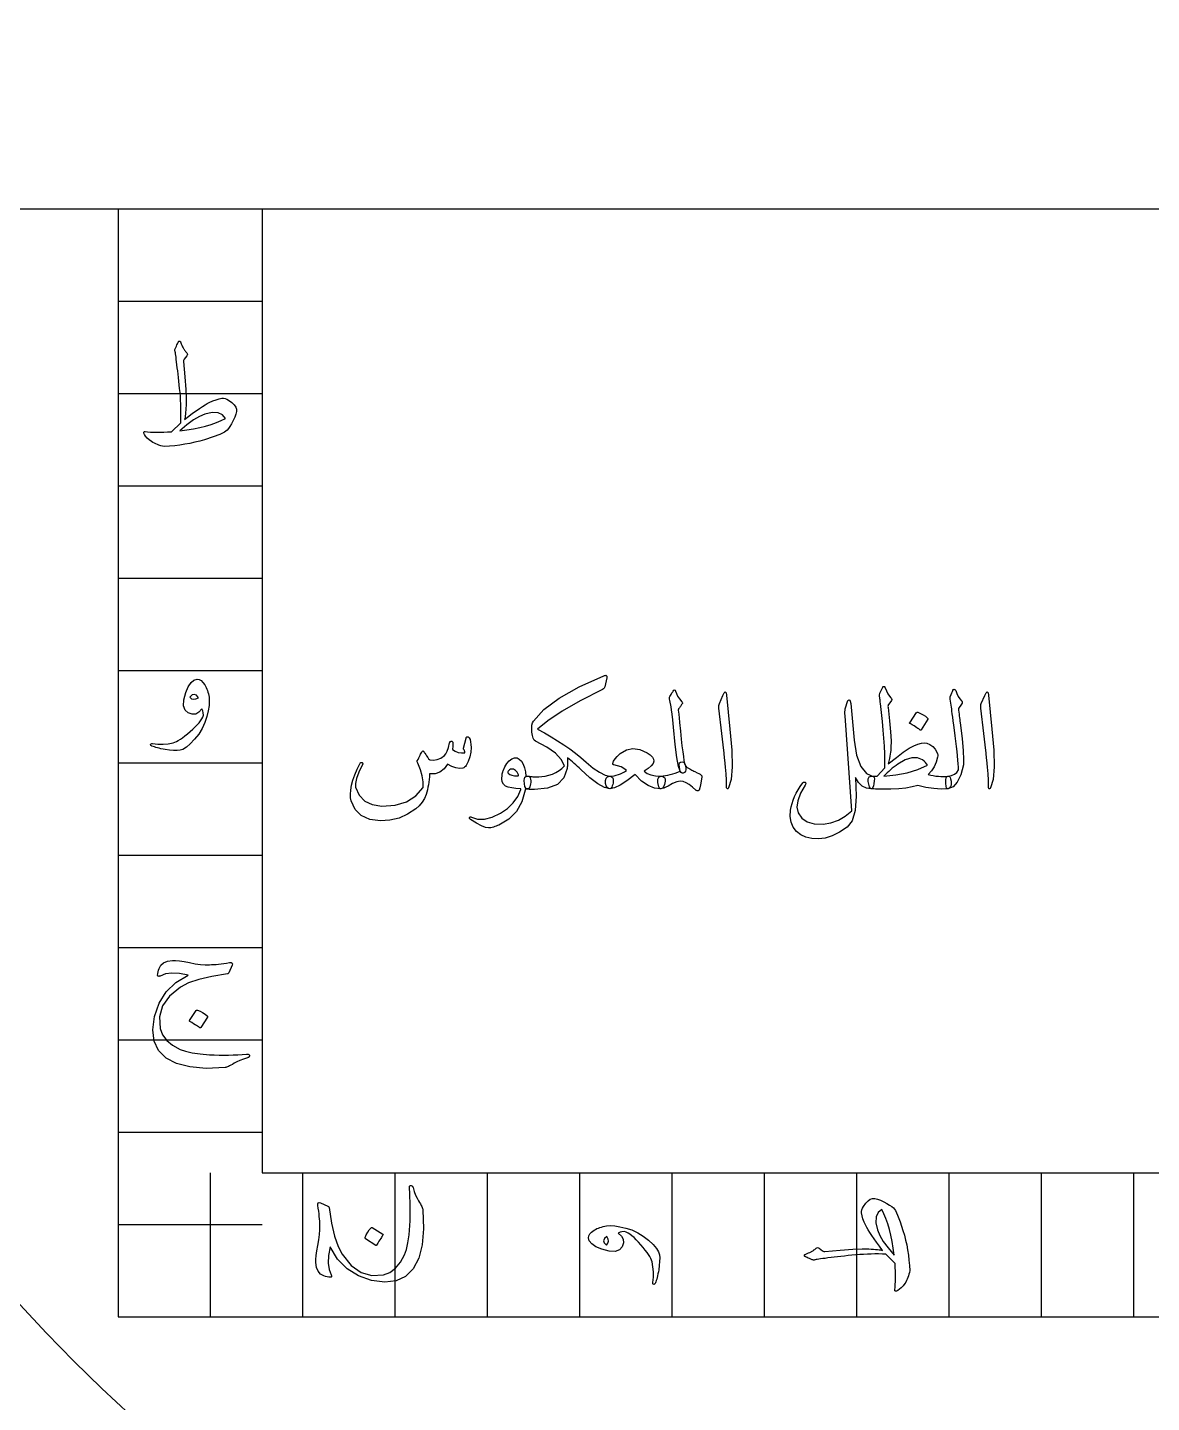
# Model space of a CAD drawing. Header units: millimetres. Extents: x -68 to 68, y -68 to 78.
# Drawn here: x -33.51 to -2.09, y -33.38 to 5.07 of the extents above; entities that cross this region are included whole.
import ezdxf

# ---------------------------------------------------------------- set-up
doc = ezdxf.new("R2010")
doc.units = ezdxf.units.MM
for name, color, linetype in [('CUT_OUTER', 1, 'Continuous'), ('ENGRAVE', 7, 'Continuous'), ('TEXT', 5, 'Continuous')]:
    doc.layers.add(name, color=color, linetype=linetype)

msp = doc.modelspace()

# ---------------------------------------------------------------- linework, layer by layer
at = {"layer": 'CUT_OUTER'}
msp.add_arc((0.0002, -0.0002), 67.4998, 179.843006, 0.000133, dxfattribs=at)
at = {"layer": 'ENGRAVE'}
for points in [[(-45.5625, 0), (45.5625, 0)], [(-30.9825, 0), (-30.9825, -30.9825), (30.9825, -30.9825), (30.9825, 0)], [(-30.9825, 0), (-26.9548, 0)], [(-26.9548, 0), (-26.9548, -26.9548), (26.9548, -26.9548), (26.9548, 0)], [(-30.9825, -2.5819), (-26.9548, -2.5819)], [(-30.9825, -5.1638), (-26.9548, -5.1638)], [(-30.9825, -7.7456), (-26.9548, -7.7456)], [(-30.9825, -10.3275), (-26.9548, -10.3275)], [(-30.9825, -12.9094), (-26.9548, -12.9094)], [(-30.9825, -15.4913), (-26.9548, -15.4913)], [(-30.9825, -18.0731), (-26.9548, -18.0731)], [(-30.9825, -20.655), (-26.9548, -20.655)], [(-30.9825, -23.2369), (-26.9548, -23.2369)], [(-30.9825, -25.8188), (-26.9548, -25.8188)], [(-28.4006, -30.9825), (-28.4006, -26.9548)], [(-25.8188, -30.9825), (-25.8188, -26.9548)], [(-23.2369, -30.9825), (-23.2369, -26.9548)], [(-20.655, -30.9825), (-20.655, -26.9548)], [(-18.0731, -30.9825), (-18.0731, -26.9548)], [(-15.4913, -30.9825), (-15.4913, -26.9548)], [(-12.9094, -30.9825), (-12.9094, -26.9548)], [(-10.3275, -30.9825), (-10.3275, -26.9548)], [(-7.7456, -30.9825), (-7.7456, -26.9548)], [(-5.1638, -30.9825), (-5.1638, -26.9548)], [(-2.5819, -30.9825), (-2.5819, -26.9548)], [(-30.9825, -28.4006), (-26.9548, -28.4006)]]:
    msp.add_lwpolyline(points, dxfattribs=at)
for radius in [66.15, 66.15, 64.3781, 61.0875, 61.0875, 58.4888, 53.6625, 53.6625, 50.8275, 45.5625, 45.5625]:
    msp.add_circle((0, 0), radius, dxfattribs=at)
at = {"layer": 'TEXT'}
for points in [[(-29.3857, -3.918), (-29.3672, -3.8756), (-29.3506, -3.8381), (-29.336, -3.8054), (-29.3233, -3.7777), (-29.3129, -3.755), (-29.3048, -3.7377), (-29.2992, -3.7258), (-29.2961, -3.7192), (-29.2895, -3.7107), (-29.2814, -3.7046), (-29.2719, -3.7009), (-29.261, -3.6997), (-29.252, -3.7012), (-29.2444, -3.7056), (-29.2383, -3.7129), (-29.2337, -3.7231), (-29.2132, -3.7728), (-29.1947, -3.8166), (-29.1781, -3.8546), (-29.1635, -3.8868), (-29.1551, -3.9009), (-29.1455, -3.916), (-29.1347, -3.9321), (-29.1226, -3.9492), (-29.1091, -3.9672), (-29.0939, -3.9862), (-29.0769, -4.0062), (-29.0583, -4.0271), (-29.0466, -4.0483), (-29.0427, -4.069), (-29.0466, -4.0892), (-29.0583, -4.109), (-29.1323, -4.2064), (-29.1423, -4.2223), (-29.1489, -4.2386), (-29.1521, -4.2554), (-29.1518, -4.2727), (-29.1138, -4.7017), (-29.0895, -5.0493), (-29.0788, -5.3156), (-29.0817, -5.5005), (-29.0857, -5.5696), (-29.09, -5.6325), (-29.0945, -5.6894), (-29.0992, -5.7402), (-29.1042, -5.7852), (-29.1094, -5.8245), (-29.1149, -5.8582), (-29.1207, -5.8864), (-29.0041, -5.7972), (-28.896, -5.7168), (-28.7965, -5.6452), (-28.7055, -5.5823), (-28.6233, -5.528), (-28.5501, -5.482), (-28.4859, -5.4442), (-28.4307, -5.4147), (-28.3326, -5.3709), (-28.2407, -5.3368), (-28.1552, -5.3124), (-28.076, -5.2978), (-28.0341, -5.2966), (-27.9903, -5.3046), (-27.9445, -5.3219), (-27.8967, -5.3485), (-27.8022, -5.4155), (-27.733, -5.48), (-27.6892, -5.5422), (-27.6707, -5.6018), (-27.6719, -5.6683), (-27.6872, -5.7431), (-27.7167, -5.8262), (-27.7603, -5.9176), (-27.809, -6.0075), (-27.8539, -6.0822), (-27.8948, -6.1419), (-27.9318, -6.1865), (-28.0078, -6.2428), (-28.1384, -6.3064), (-28.3236, -6.3773), (-28.5633, -6.4555), (-28.6969, -6.4942), (-28.8327, -6.5285), (-28.9707, -6.5585), (-29.1109, -6.5841), (-29.2528, -6.6055), (-29.3959, -6.6231), (-29.5403, -6.6367), (-29.6858, -6.6464), (-29.7391, -6.6357), (-29.7896, -6.6231), (-29.8375, -6.6084), (-29.8827, -6.5919), (-29.9257, -6.5734), (-29.967, -6.5529), (-30.0065, -6.5305), (-30.0444, -6.5061), (-30.1109, -6.4574), (-30.1662, -6.4087), (-30.2103, -6.36), (-30.2432, -6.3112), (-30.2612, -6.2708), (-30.2647, -6.243), (-30.2534, -6.2279), (-30.2276, -6.2255), (-30.1547, -6.2341), (-30.0761, -6.2406), (-29.9919, -6.2449), (-29.9022, -6.2469), (-29.8068, -6.2468), (-29.7058, -6.2445), (-29.5992, -6.24), (-29.487, -6.2333), (-29.2298, -5.9799), (-29.225, -5.8781), (-29.2225, -5.7753), (-29.2221, -5.6715), (-29.2239, -5.5668), (-29.2277, -5.4608), (-29.2332, -5.3534), (-29.2404, -5.2445), (-29.2493, -5.1341), (-29.2593, -5.0248), (-29.2697, -4.9192), (-29.2807, -4.8173), (-29.2922, -4.719), (-29.3036, -4.6241), (-29.3146, -4.5324), (-29.325, -4.4438), (-29.335, -4.3584), (-29.3444, -4.2794), (-29.3531, -4.2098), (-29.361, -4.1498), (-29.3682, -4.0992), (-29.3746, -4.0579), (-29.3803, -4.0257), (-29.3853, -4.0024), (-29.3896, -3.9881), (-29.3923, -3.9721), (-29.3925, -3.955), (-29.3903, -3.937), (-29.3857, -3.918)], [(-28.5516, -5.7422), (-28.7024, -5.8048), (-28.8702, -5.9029), (-29.0551, -6.0367), (-29.2571, -6.206), (-29.0613, -6.1818), (-28.8756, -6.1519), (-28.6998, -6.1165), (-28.534, -6.0754), (-28.3785, -6.0293), (-28.2334, -5.9785), (-28.0988, -5.923), (-27.9747, -5.863), (-28.059, -5.759), (-28.1832, -5.7042), (-28.3474, -5.6986), (-28.5516, -5.7422)], [(-19.5411, -15.8615), (-19.533, -15.8623), (-19.5167, -15.8645), (-19.4921, -15.8681), (-19.4592, -15.8732), (-19.4384, -15.8751), (-19.4149, -15.8766), (-19.3887, -15.878), (-19.3598, -15.8791), (-19.328, -15.8799), (-19.2931, -15.8805), (-19.2549, -15.8809), (-19.2136, -15.881), (-19.1289, -15.8762), (-19.0382, -15.8615), (-18.9418, -15.8372), (-18.8395, -15.8031), (-18.741, -15.7595), (-18.6524, -15.7066), (-18.5734, -15.6445), (-18.5042, -15.5731), (-18.5898, -15.3972), (-18.7527, -15.2243), (-18.9932, -15.0542), (-19.3111, -14.8871), (-19.3464, -14.852), (-19.3744, -14.7974), (-19.3951, -14.7234), (-19.4085, -14.6298), (-19.4134, -14.5244), (-19.4085, -14.4379), (-19.3939, -14.3704), (-19.3696, -14.3219), (-19.0784, -14.003), (-18.6533, -13.6856), (-18.0942, -13.3696), (-17.4012, -13.0551), (-17.3846, -13.05), (-17.37, -13.0464), (-17.3573, -13.0442), (-17.3466, -13.0434), (-17.333, -13.0459), (-17.3232, -13.0532), (-17.3174, -13.0654), (-17.3154, -13.0824), (-17.3157, -13.0934), (-17.3164, -13.1029), (-17.3176, -13.1109), (-17.3193, -13.1175), (-17.3739, -13.3669), (-17.3822, -13.3874), (-17.3953, -13.4059), (-17.4134, -13.4225), (-17.4363, -13.4371), (-18.0572, -13.7567), (-18.5676, -14.0491), (-18.9674, -14.3141), (-19.2565, -14.5519), (-19.0614, -14.6549), (-18.8736, -14.7614), (-18.693, -14.8713), (-18.5198, -14.9845), (-18.3537, -15.1012), (-18.1944, -15.2213), (-18.0419, -15.3448), (-17.8962, -15.4718), (-17.6996, -15.6352), (-17.523, -15.7553), (-17.3663, -15.8321), (-17.2297, -15.8654), (-17.1887, -15.8771), (-17.1595, -15.9005), (-17.142, -15.9356), (-17.1361, -15.9824), (-17.1378, -16.0182), (-17.1429, -16.0555), (-17.1515, -16.0942), (-17.1634, -16.1344), (-17.1778, -16.1702), (-17.1936, -16.1958), (-17.2109, -16.2111), (-17.2297, -16.2162), (-17.3814, -16.1826), (-17.5678, -16.0818), (-17.7888, -15.9137), (-18.0443, -15.6783), (-18.0894, -15.634), (-18.1349, -15.5906), (-18.181, -15.5483), (-18.2275, -15.5068), (-18.2745, -15.4666), (-18.322, -15.4279), (-18.37, -15.3906), (-18.4185, -15.3548), (-18.4153, -15.3936), (-18.4136, -15.4318), (-18.4134, -15.4696), (-18.4146, -15.5068), (-18.4168, -15.5434), (-18.4195, -15.579), (-18.4226, -15.6135), (-18.4263, -15.6472), (-18.5155, -15.9064), (-18.6972, -16.0915), (-18.9715, -16.2026), (-19.3384, -16.2396), (-19.3707, -16.2394), (-19.4012, -16.2387), (-19.4301, -16.2374), (-19.4573, -16.2357), (-19.4827, -16.2335), (-19.5065, -16.2309), (-19.5285, -16.2277), (-19.5489, -16.224), (-19.583, -16.2016), (-19.6073, -16.1539), (-19.6219, -16.0808), (-19.6268, -15.9824), (-19.6215, -15.9295), (-19.6054, -15.8917), (-19.5786, -15.8691), (-19.5411, -15.8615)], [(-29.0895, -13.5268), (-29.0183, -13.3616), (-28.9414, -13.2442), (-28.8585, -13.1745), (-28.7698, -13.1526), (-28.7143, -13.1623), (-28.6607, -13.1915), (-28.6091, -13.2403), (-28.5594, -13.3085), (-28.5355, -13.3479), (-28.5145, -13.3884), (-28.4965, -13.4298), (-28.4814, -13.4722), (-28.4685, -13.5158), (-28.4571, -13.5609), (-28.4471, -13.6074), (-28.4385, -13.6554), (-28.4305, -13.7623), (-28.4376, -13.8883), (-28.4597, -14.0332), (-28.497, -14.1972), (-28.5521, -14.367), (-28.6276, -14.5295), (-28.7236, -14.6846), (-28.84, -14.8325), (-28.9621, -14.9614), (-29.071, -15.0557), (-29.1667, -15.1154), (-29.2493, -15.1404), (-29.3336, -15.1448), (-29.4305, -15.1424), (-29.5402, -15.1331), (-29.6624, -15.1171), (-29.7244, -15.107), (-29.7818, -15.0961), (-29.8346, -15.0845), (-29.8827, -15.0722), (-29.9264, -15.0597), (-29.966, -15.0474), (-30.0014, -15.0353), (-30.0327, -15.0235), (-30.0513, -15.0133), (-30.0639, -15.0021), (-30.0707, -14.9899), (-30.0717, -14.9767), (-30.0656, -14.9636), (-30.0551, -14.9553), (-30.0403, -14.9519), (-30.021, -14.9534), (-29.8707, -14.968), (-29.7238, -14.9689), (-29.5803, -14.9563), (-29.4403, -14.93), (-29.397, -14.9166), (-29.3492, -14.8959), (-29.2967, -14.8678), (-29.2395, -14.8325), (-29.1778, -14.7899), (-29.1114, -14.7399), (-29.0404, -14.6827), (-28.9647, -14.6181), (-28.8907, -14.5514), (-28.8244, -14.4876), (-28.766, -14.4267), (-28.7153, -14.3687), (-28.6726, -14.3134), (-28.6383, -14.2605), (-28.6122, -14.2101), (-28.5944, -14.1621), (-28.6047, -14.0895), (-28.6159, -14.0354), (-28.6281, -13.9999), (-28.6412, -13.9828), (-28.7204, -14.0761), (-28.8098, -14.126), (-28.9094, -14.1326), (-29.0193, -14.0958), (-29.1099, -14.0164), (-29.1518, -13.8951), (-29.145, -13.7319), (-29.0895, -13.5268)], [(-15.2847, -14.3609), (-15.2601, -14.6064), (-15.2369, -14.8247), (-15.2152, -15.0157), (-15.195, -15.1794), (-15.1763, -15.3156), (-15.159, -15.424), (-15.1431, -15.5046), (-15.1288, -15.5575), (-15.1078, -15.6257), (-15.1034, -15.6822), (-15.1156, -15.7271), (-15.1443, -15.7602), (-15.1797, -15.7785), (-15.2116, -15.7787), (-15.2401, -15.7609), (-15.2652, -15.7251), (-15.3093, -15.5885), (-15.3558, -15.3383), (-15.4048, -14.9745), (-15.4562, -14.4973), (-15.4744, -14.2919), (-15.4903, -14.128), (-15.5037, -14.0055), (-15.5146, -13.9243), (-15.5575, -13.745), (-15.5631, -13.7134), (-15.5643, -13.6846), (-15.5612, -13.6588), (-15.5536, -13.6359), (-15.5202, -13.5799), (-15.4942, -13.5365), (-15.4754, -13.5058), (-15.464, -13.4878), (-15.4406, -13.4612), (-15.4211, -13.4517), (-15.4055, -13.4593), (-15.3938, -13.4839), (-15.3726, -13.5536), (-15.3363, -13.6262), (-15.2849, -13.7017), (-15.2184, -13.7801), (-15.2062, -13.7957), (-15.2009, -13.8113), (-15.2023, -13.8269), (-15.2106, -13.8425), (-15.2239, -13.8614), (-15.2364, -13.879), (-15.2482, -13.8955), (-15.2593, -13.9107), (-15.2697, -13.9247), (-15.2793, -13.9375), (-15.2882, -13.9491), (-15.2964, -13.9594), (-15.3081, -13.977), (-15.3158, -13.9945), (-15.3197, -14.012), (-15.3197, -14.0296), (-15.3146, -14.0678), (-15.3071, -14.1358), (-15.2971, -14.2335), (-15.2847, -14.3609)], [(-8.6233, -16.1227), (-8.7797, -16.1656), (-8.9566, -16.1968), (-9.1539, -16.2162), (-9.3717, -16.224), (-9.481, -16.2255), (-9.5788, -16.226), (-9.6651, -16.2255), (-9.74, -16.224), (-9.8035, -16.2221), (-9.8555, -16.2201), (-9.8961, -16.2182), (-9.9252, -16.2162), (-9.9405, -16.2077), (-9.9554, -16.1899), (-9.9698, -16.1629), (-9.9837, -16.1266), (-10.0107, -16.0167), (-10.01, -15.9366), (-9.9815, -15.8861), (-9.9252, -15.8654), (-9.7576, -15.8615), (-9.5432, -15.6316), (-9.5435, -15.4396), (-9.5481, -15.2379), (-9.5571, -15.0264), (-9.5705, -14.8052), (-9.5883, -14.5745), (-9.6104, -14.3346), (-9.637, -14.0854), (-9.6679, -13.8269), (-9.6717, -13.7899), (-9.6752, -13.7567), (-9.6785, -13.7275), (-9.6816, -13.7022), (-9.6846, -13.6807), (-9.6879, -13.6632), (-9.6914, -13.6495), (-9.6952, -13.6398), (-9.6952, -13.6028), (-9.6796, -13.5462), (-9.6485, -13.4702), (-9.6017, -13.3747), (-9.5953, -13.3645), (-9.588, -13.3572), (-9.5798, -13.3528), (-9.5705, -13.3514), (-9.5612, -13.3531), (-9.553, -13.3582), (-9.5456, -13.3667), (-9.5393, -13.3786), (-9.4984, -13.4758), (-9.4575, -13.557), (-9.4165, -13.622), (-9.3756, -13.671), (-9.3581, -13.6934), (-9.3522, -13.7178), (-9.3581, -13.7441), (-9.3756, -13.7723), (-9.4419, -13.8581), (-9.4499, -13.8722), (-9.4545, -13.8912), (-9.4558, -13.9151), (-9.4536, -13.9438), (-9.4104, -14.3122), (-9.3824, -14.622), (-9.3695, -14.8734), (-9.3717, -15.0664), (-9.3746, -15.1009), (-9.3795, -15.1419), (-9.3863, -15.1895), (-9.3951, -15.2437), (-9.4056, -15.3043), (-9.4175, -15.3709), (-9.4309, -15.4436), (-9.4458, -15.5224), (-9.2214, -15.34), (-9.0277, -15.194), (-8.8647, -15.0847), (-8.7325, -15.0118), (-8.6177, -14.9648), (-8.5191, -14.9368), (-8.4365, -14.9278), (-8.37, -14.9378), (-8.283, -14.9741), (-8.2053, -15.0323), (-8.1368, -15.1124), (-8.0776, -15.2145), (-8.0698, -15.2347), (-8.0659, -15.2603), (-8.0659, -15.2912), (-8.0698, -15.3275), (-8.1069, -15.4705), (-8.1634, -15.5994), (-8.2394, -15.7142), (-8.3349, -15.8148), (-8.2613, -15.8327), (-8.1887, -15.8474), (-8.1171, -15.859), (-8.0465, -15.8674), (-7.9768, -15.8724), (-7.9081, -15.8737), (-7.8404, -15.8714), (-7.7736, -15.8654), (-7.7488, -15.8669), (-7.7288, -15.8791), (-7.7137, -15.902), (-7.7034, -15.9356), (-7.6905, -16.006), (-7.6869, -16.0652), (-7.6925, -16.1132), (-7.7073, -16.15), (-7.7276, -16.179), (-7.7454, -16.1997), (-7.7607, -16.2121), (-7.7736, -16.2162), (-7.97, -16.2221), (-8.177, -16.2084), (-8.3948, -16.1753), (-8.6233, -16.1227)], [(-7.7151, -13.6437), (-7.6888, -13.5801), (-7.6684, -13.5297), (-7.6538, -13.4924), (-7.645, -13.4683), (-7.6382, -13.4529), (-7.6294, -13.442), (-7.6187, -13.4354), (-7.606, -13.4332), (-7.5916, -13.4356), (-7.5797, -13.443), (-7.5702, -13.4551), (-7.5631, -13.4722), (-7.5307, -13.5557), (-7.492, -13.631), (-7.4469, -13.698), (-7.3955, -13.7567), (-7.3811, -13.7755), (-7.377, -13.7967), (-7.3831, -13.8203), (-7.3994, -13.8464), (-7.4852, -13.9672), (-7.4793, -14.0213), (-7.4735, -14.0744), (-7.4676, -14.1265), (-7.4618, -14.1777), (-7.4559, -14.2279), (-7.4501, -14.2771), (-7.4442, -14.3253), (-7.4384, -14.3726), (-7.3846, -14.8101), (-7.3517, -15.1521), (-7.3397, -15.3987), (-7.3487, -15.5497), (-7.4223, -15.8238), (-7.5183, -16.0262), (-7.6367, -16.157), (-7.7775, -16.2162), (-7.7814, -16.2162), (-7.7853, -16.2162), (-7.7892, -16.2162), (-7.7931, -16.2162), (-7.8162, -16.1943), (-7.8311, -16.1441), (-7.8377, -16.0657), (-7.836, -15.959), (-7.8323, -15.9195), (-7.8214, -15.8908), (-7.8031, -15.8727), (-7.7775, -15.8654), (-7.6786, -15.8457), (-7.5963, -15.8099), (-7.5305, -15.758), (-7.4813, -15.69), (-7.4846, -15.6084), (-7.4905, -15.5156), (-7.4992, -15.4116), (-7.5105, -15.2964), (-7.5243, -15.1704), (-7.5402, -15.0342), (-7.5584, -14.8878), (-7.5787, -14.7312), (-7.5975, -14.5772), (-7.6148, -14.4388), (-7.6306, -14.3161), (-7.645, -14.2089), (-7.6574, -14.1173), (-7.6674, -14.0413), (-7.6749, -13.9809), (-7.6801, -13.936), (-7.719, -13.7139), (-7.7203, -13.6919), (-7.72, -13.6729), (-7.7183, -13.6568), (-7.7151, -13.6437)], [(-28.7348, -13.671), (-28.7923, -13.6013), (-28.8517, -13.5755), (-28.9131, -13.5935), (-28.9764, -13.6554), (-28.9248, -13.6973), (-28.8673, -13.7139), (-28.804, -13.7051), (-28.7348, -13.671)], [(-14.0725, -13.6047), (-14.0352, -13.5326), (-14.0052, -13.5073), (-13.9826, -13.5287), (-13.9672, -13.5969), (-13.8776, -14.5519), (-13.8242, -15.138), (-13.8123, -15.6062), (-13.8418, -15.9565), (-13.9126, -16.189), (-13.9256, -16.208), (-13.937, -16.2182), (-13.947, -16.2197), (-13.9555, -16.2123), (-13.9623, -16.2009), (-13.9672, -16.186), (-13.9701, -16.1678), (-13.9711, -16.1461), (-13.9711, -15.9773), (-13.9789, -15.7982), (-13.9945, -15.6089), (-14.0179, -15.4094), (-14.023, -15.3573), (-14.0383, -15.2165), (-14.0639, -14.987), (-14.0997, -14.6688), (-14.1855, -13.9633), (-14.1874, -13.9258), (-14.1855, -13.8912), (-14.1796, -13.8595), (-14.1699, -13.8308)], [(-10.4007, -14.8598), (-10.3313, -15.2788), (-10.2166, -15.5887), (-10.0565, -15.7894), (-9.8511, -15.881), (-9.838, -15.9005), (-9.8336, -15.9395), (-9.838, -15.998), (-9.8511, -16.0759), (-9.8643, -16.1373), (-9.8804, -16.1812), (-9.8994, -16.2075), (-9.9213, -16.2162), (-10.0543, -16.1968), (-10.1727, -16.1383), (-10.2765, -16.0408), (-10.3656, -15.9044), (-10.3449, -16.4209), (-10.3764, -16.8243), (-10.4599, -17.1147), (-10.5956, -17.292), (-10.811, -17.4321), (-11.0166, -17.5327), (-11.2124, -17.5939), (-11.3986, -17.6156), (-11.5844, -17.6056), (-11.7484, -17.5678), (-11.8904, -17.5023), (-12.0105, -17.409), (-12.1028, -17.2915), (-12.1616, -17.1537), (-12.1866, -16.9953), (-12.1781, -16.8165), (-12.1609, -16.721), (-12.1367, -16.6255), (-12.1054, -16.53), (-12.067, -16.4345), (-12.0214, -16.339), (-11.9681, -16.2435), (-11.9073, -16.148), (-11.839, -16.0525), (-11.8288, -16.0423), (-11.8176, -16.035), (-11.8054, -16.0306), (-11.7922, -16.0291), (-11.7813, -16.0306), (-11.7718, -16.035), (-11.7637, -16.0423), (-11.7572, -16.0525), (-11.7535, -16.065), (-11.7542, -16.0788), (-11.7594, -16.0942), (-11.7689, -16.111), (-11.9026, -16.3422), (-11.9803, -16.5485), (-12.002, -16.73), (-11.9676, -16.8867), (-11.867, -17.0379), (-11.7172, -17.141), (-11.5182, -17.1958), (-11.2699, -17.2024), (-11.0502, -17.1673), (-10.8431, -17.0932), (-10.6487, -16.9802), (-10.467, -16.8282), (-10.6541, -14.1777), (-10.6582, -14.1144), (-10.659, -14.0608), (-10.6563, -14.0169), (-10.6502, -13.9828), (-10.5761, -13.7489), (-10.5479, -13.729), (-10.5255, -13.7353), (-10.5089, -13.7679), (-10.4982, -13.8269)], [(-6.7485, -13.6047), (-6.7112, -13.5326), (-6.6813, -13.5073), (-6.6586, -13.5287), (-6.6432, -13.5969), (-6.5536, -14.5519), (-6.5002, -15.138), (-6.4883, -15.6062), (-6.5178, -15.9565), (-6.5887, -16.189), (-6.6016, -16.208), (-6.613, -16.2182), (-6.623, -16.2197), (-6.6316, -16.2123), (-6.6384, -16.2009), (-6.6432, -16.186), (-6.6462, -16.1678), (-6.6471, -16.1461), (-6.6471, -15.9773), (-6.6549, -15.7982), (-6.6705, -15.6089), (-6.6939, -15.4094), (-6.699, -15.3573), (-6.7144, -15.2165), (-6.74, -14.987), (-6.7758, -14.6688), (-6.8615, -13.9633), (-6.8635, -13.9258), (-6.8615, -13.8912), (-6.8557, -13.8595), (-6.8459, -13.8308)], [(-8.6545, -14.0841), (-8.6496, -14.0793), (-8.6428, -14.0763), (-8.634, -14.0754), (-8.6233, -14.0763), (-8.5476, -14.107), (-8.4762, -14.1446), (-8.4092, -14.1889), (-8.3466, -14.2401), (-8.3405, -14.2479), (-8.3378, -14.2556), (-8.3385, -14.2634), (-8.3427, -14.2712), (-8.5259, -14.5675), (-8.5327, -14.5745), (-8.5415, -14.5762), (-8.5522, -14.5726), (-8.5649, -14.5636), (-8.5758, -14.5558), (-8.5931, -14.5441), (-8.6168, -14.5285), (-8.6467, -14.509), (-8.6835, -14.4856), (-8.7276, -14.4583), (-8.779, -14.4272), (-8.8377, -14.3921), (-8.8455, -14.3862), (-8.8494, -14.3804), (-8.8494, -14.3745), (-8.8455, -14.3687)], [(-21.2522, -14.8013), (-21.2454, -14.7843), (-21.2366, -14.7721), (-21.2259, -14.7648), (-21.2132, -14.7624), (-21.1969, -14.7643), (-21.183, -14.7702), (-21.1716, -14.7799), (-21.1625, -14.7935), (-21.1404, -14.8423), (-21.1245, -14.9027), (-21.115, -14.9748), (-21.1119, -15.0586), (-21.1204, -15.1955), (-21.146, -15.3256), (-21.1886, -15.4489), (-21.2483, -15.5653), (-21.2688, -15.5933), (-21.2912, -15.615), (-21.3155, -15.6304), (-21.3418, -15.6394), (-21.4371, -15.6455), (-21.5397, -15.6286), (-21.6495, -15.5889), (-21.7667, -15.5263), (-21.8654, -15.6615), (-21.9821, -15.7514), (-22.1168, -15.796), (-22.2695, -15.7953), (-22.2745, -15.8775), (-22.2817, -15.9565), (-22.2911, -16.0324), (-22.3027, -16.1052), (-22.3164, -16.1752), (-22.3324, -16.243), (-22.3505, -16.3087), (-22.3709, -16.3722), (-22.4181, -16.4867), (-22.482, -16.5924), (-22.5623, -16.6893), (-22.6593, -16.7775), (-22.8861, -16.9286), (-23.1261, -17.0348), (-23.3792, -17.0962), (-23.6454, -17.1127), (-23.9453, -17.0721), (-24.1824, -16.9656), (-24.3565, -16.7934), (-24.4679, -16.5553), (-24.483, -16.4696), (-24.4854, -16.3683), (-24.4752, -16.2513), (-24.4523, -16.1188), (-24.4155, -15.9736), (-24.3636, -15.8226), (-24.2966, -15.6657), (-24.2145, -15.5029), (-24.2079, -15.4927), (-24.1999, -15.4854), (-24.1904, -15.481), (-24.1794, -15.4796), (-24.1685, -15.4805), (-24.159, -15.4835), (-24.1509, -15.4883), (-24.1444, -15.4951), (-24.14, -15.5051), (-24.1385, -15.5156), (-24.14, -15.5266), (-24.1444, -15.538), (-24.2486, -15.7546), (-24.3159, -15.9327), (-24.3461, -16.0723), (-24.3393, -16.1734), (-24.2408, -16.3963), (-24.0859, -16.5583), (-23.8744, -16.6594), (-23.6065, -16.6996), (-23.2318, -16.6757), (-22.9146, -16.5807), (-22.6549, -16.4145), (-22.4527, -16.1773), (-22.4534, -16.0209), (-22.479, -15.8557), (-22.5295, -15.6818), (-22.6047, -15.499), (-22.6142, -15.4805), (-22.6193, -15.464), (-22.6201, -15.4493), (-22.6164, -15.4367), (-22.5955, -15.3932), (-22.5755, -15.3524), (-22.5565, -15.3143), (-22.5385, -15.2788), (-22.5214, -15.2465), (-22.5053, -15.2179), (-22.4902, -15.1929), (-22.4761, -15.1716), (-22.4681, -15.1626), (-22.4595, -15.159), (-22.4505, -15.1607), (-22.441, -15.1677), (-22.4362, -15.1731), (-22.4293, -15.1814), (-22.4206, -15.1926), (-22.4098, -15.2067), (-22.3977, -15.2238), (-22.3845, -15.2437), (-22.3704, -15.2666), (-22.3553, -15.2925), (-22.3246, -15.3422), (-22.2988, -15.3782), (-22.2778, -15.4006), (-22.2617, -15.4094), (-22.1604, -15.4179), (-22.059, -15.4006), (-21.9577, -15.3575), (-21.8564, -15.2886), (-21.8196, -15.2428), (-21.7833, -15.1677), (-21.7475, -15.0635), (-21.7121, -14.93), (-21.7087, -14.9173), (-21.7024, -14.9066), (-21.6931, -14.8978), (-21.681, -14.891), (-21.6695, -14.8866), (-21.6585, -14.8851), (-21.6481, -14.8866), (-21.6381, -14.891), (-21.6232, -14.9154), (-21.6176, -14.9611), (-21.6213, -15.0284), (-21.6342, -15.1171), (-21.5555, -15.1653), (-21.4714, -15.197), (-21.382, -15.2121), (-21.2873, -15.2106), (-21.2885, -15.1821), (-21.2921, -15.159), (-21.2982, -15.1412), (-21.3068, -15.1288), (-21.3165, -15.1171), (-21.3224, -15.1054), (-21.3243, -15.0937), (-21.3224, -15.082)], [(-19.5995, -16.2591), (-19.6909, -16.58), (-19.8441, -16.8487), (-20.0592, -17.0652), (-20.3362, -17.2297), (-20.3749, -17.2464), (-20.4132, -17.2613), (-20.451, -17.2746), (-20.4882, -17.2862), (-20.5248, -17.2958), (-20.5603, -17.3032), (-20.5949, -17.3085), (-20.6285, -17.3115), (-20.7124, -17.2996), (-20.8234, -17.256), (-20.9618, -17.1807), (-21.1275, -17.0738), (-21.1453, -17.0584), (-21.1557, -17.0435), (-21.1589, -17.0292), (-21.1548, -17.0153), (-21.1455, -17.0046), (-21.1333, -16.9997), (-21.1182, -17.0007), (-21.1002, -17.0075), (-20.9279, -17.0633), (-20.7348, -17.063), (-20.5206, -17.0068), (-20.2855, -16.8945), (-20.0936, -16.7641), (-19.9347, -16.6109), (-19.809, -16.4348), (-19.7165, -16.2357), (-19.7172, -16.2287), (-19.7194, -16.2231), (-19.723, -16.2189), (-19.7282, -16.2162), (-19.8624, -16.2084), (-19.9766, -16.1929), (-20.0709, -16.1695), (-20.1452, -16.1383), (-20.2027, -16.09), (-20.2388, -16.0233), (-20.2534, -15.938), (-20.2466, -15.8343), (-20.2444, -15.8205), (-20.2417, -15.8065), (-20.2385, -15.7922), (-20.2349, -15.7777), (-20.2307, -15.7628), (-20.2261, -15.747), (-20.221, -15.7306), (-20.2154, -15.7134), (-20.1696, -15.6021), (-20.114, -15.5098), (-20.0488, -15.4364), (-19.9737, -15.3821), (-19.897, -15.3524), (-19.8266, -15.3529), (-19.7625, -15.3836), (-19.7048, -15.4445), (-19.6543, -15.5293), (-19.6161, -15.6277), (-19.59, -15.7397), (-19.5761, -15.8654), (-19.5685, -15.8653), (-19.561, -15.865), (-19.5539, -15.8643), (-19.5469, -15.8635), (-19.54, -15.8626), (-19.5328, -15.862), (-19.5253, -15.8617), (-19.5177, -15.8615), (-19.4914, -15.8671), (-19.4709, -15.884), (-19.4563, -15.912), (-19.4475, -15.9512), (-19.4439, -15.9943), (-19.4446, -16.0379), (-19.4497, -16.082), (-19.4592, -16.1266), (-19.4716, -16.1658), (-19.4855, -16.1938), (-19.5009, -16.2106), (-19.5177, -16.2162), (-19.5917, -16.2162), (-19.5922, -16.2233), (-19.5937, -16.2328), (-19.5961, -16.2447), (-19.5995, -16.2591)], [(-15.8031, -15.8654), (-15.7461, -15.874), (-15.7076, -15.8995), (-15.6876, -15.9422), (-15.6861, -16.0019), (-15.7051, -16.0942), (-15.731, -16.1607), (-15.7636, -16.2014), (-15.8031, -16.2162), (-15.9826, -16.1999), (-16.1626, -16.1276), (-16.3432, -15.9992), (-16.5242, -15.8148), (-16.7524, -15.9919), (-16.9461, -16.1178), (-17.1052, -16.1926), (-17.2297, -16.2162), (-17.2708, -16.207), (-17.3047, -16.1792), (-17.3313, -16.1329), (-17.3505, -16.0681), (-17.3561, -15.9824), (-17.3378, -15.92), (-17.2957, -15.881), (-17.2297, -15.8654), (-17.1696, -15.8596), (-17.1103, -15.8498), (-17.0517, -15.8362), (-16.9939, -15.8187), (-16.9367, -15.797), (-16.8803, -15.7709), (-16.8247, -15.7405), (-16.7697, -15.7056), (-16.8372, -15.6506), (-16.9188, -15.6062), (-17.0146, -15.5726), (-17.1244, -15.5497), (-17.1344, -15.5456), (-17.141, -15.537), (-17.1442, -15.5241), (-17.1439, -15.5068), (-17.1254, -15.4472), (-17.0854, -15.3811), (-17.0241, -15.3088), (-16.9412, -15.2301), (-16.7685, -15.1266), (-16.5856, -15.0888), (-16.3924, -15.1168), (-16.189, -15.2106), (-16.1027, -15.2705), (-16.0428, -15.3295), (-16.0092, -15.3875), (-16.0019, -15.4445), (-16.0233, -15.5059), (-16.0759, -15.5731), (-16.1597, -15.6462), (-16.2747, -15.7251), (-16.1926, -15.7865), (-16.0866, -15.8304), (-15.9568, -15.8567), (-15.8031, -15.8654)], [(-8.4947, -15.4094), (-8.6294, -15.348), (-8.788, -15.347), (-8.9705, -15.4065), (-9.1768, -15.5263), (-9.2308, -15.5641), (-9.2835, -15.6033), (-9.335, -15.644), (-9.3853, -15.6861), (-9.4344, -15.7293), (-9.4823, -15.7729), (-9.529, -15.817), (-9.5744, -15.8615), (-9.2363, -15.8279), (-8.9196, -15.766), (-8.6243, -15.6759), (-8.3505, -15.5575), (-8.3741, -15.5219), (-8.406, -15.4854), (-8.4462, -15.4479), (-8.4947, -15.4094)], [(-19.7866, -15.8226), (-19.8276, -15.7512), (-19.8724, -15.7008), (-19.9211, -15.6713), (-19.9737, -15.6628), (-20.0051, -15.671), (-20.0332, -15.6842), (-20.0578, -15.7022), (-20.079, -15.7251), (-20.0858, -15.7373), (-20.0868, -15.7505), (-20.0819, -15.7646), (-20.0712, -15.7797), (-20.031, -15.815), (-19.9727, -15.8391), (-19.8965, -15.852), (-19.8022, -15.8537), (-19.7925, -15.8518), (-19.7866, -15.8459), (-19.7847, -15.8362), (-19.7866, -15.8226)], [(-15.2535, -15.4679), (-15.2077, -15.464), (-15.1716, -15.4757), (-15.1453, -15.5029), (-15.1288, -15.5458), (-15.1212, -15.567), (-15.1063, -15.5877), (-15.0842, -15.6079), (-15.0547, -15.6277), (-15.0362, -15.638), (-15.0157, -15.6496), (-14.9933, -15.6624), (-14.9689, -15.6764), (-14.9426, -15.6911), (-14.9144, -15.7061), (-14.8842, -15.7213), (-14.852, -15.7368), (-14.7921, -15.7658), (-14.7448, -15.7904), (-14.7102, -15.8106), (-14.6883, -15.8265), (-14.6734, -15.8403), (-14.6639, -15.8547), (-14.6598, -15.8696), (-14.661, -15.8849), (-14.6773, -16.0014), (-14.6951, -16.1013), (-14.7144, -16.1846), (-14.7351, -16.2513), (-14.7404, -16.2598), (-14.7487, -16.2659), (-14.7599, -16.2696), (-14.7741, -16.2708), (-14.7918, -16.2701), (-14.8062, -16.2679), (-14.8172, -16.2642), (-14.8247, -16.2591), (-14.9231, -16.1678), (-15.0157, -16.0964), (-15.1024, -16.045), (-15.1833, -16.0136), (-15.2652, -16.0067), (-15.3626, -16.0252), (-15.4757, -16.0691), (-15.6043, -16.1383), (-15.6664, -16.1724), (-15.7202, -16.1968), (-15.7658, -16.2114), (-15.8031, -16.2162), (-15.8211, -16.2131), (-15.8362, -16.2036), (-15.8484, -16.1877), (-15.8576, -16.1656), (-15.8893, -16.0386), (-15.8908, -15.9463), (-15.862, -15.8886), (-15.8031, -15.8654), (-15.74, -15.8581), (-15.6754, -15.8479), (-15.6094, -15.8347), (-15.5419, -15.8187), (-15.4732, -15.7994), (-15.4035, -15.7768), (-15.3329, -15.7507), (-15.2613, -15.7212), (-15.2842, -15.6162), (-15.2905, -15.539), (-15.2803, -15.4895), (-15.2535, -15.4679)], [(-27.7896, -21.1477), (-27.8831, -21.3581), (-27.8916, -21.372), (-27.9016, -21.3825), (-27.9131, -21.3896), (-27.926, -21.3932), (-28.3584, -21.4614), (-28.7202, -21.5452), (-29.0113, -21.6446), (-29.2317, -21.7596), (-29.5409, -22.0117), (-29.7394, -22.2887), (-29.8274, -22.5906), (-29.8047, -22.9173), (-29.736, -23.0941), (-29.6196, -23.2505), (-29.4554, -23.3865), (-29.2434, -23.5019), (-29.0946, -23.5536), (-28.9092, -23.5955), (-28.6873, -23.6276), (-28.4288, -23.65), (-28.2914, -23.6566), (-28.1559, -23.6608), (-28.0224, -23.6625), (-27.8909, -23.6617), (-27.7618, -23.6588), (-27.6356, -23.6539), (-27.5123, -23.6471), (-27.392, -23.6383), (-27.3637, -23.6364), (-27.3413, -23.6383), (-27.3247, -23.6442), (-27.314, -23.6539), (-27.3082, -23.6659), (-27.3062, -23.6783), (-27.3082, -23.6912), (-27.314, -23.7046), (-27.3183, -23.7118), (-27.3233, -23.7178), (-27.329, -23.7225), (-27.3355, -23.726), (-27.3424, -23.7291), (-27.3496, -23.7324), (-27.357, -23.7359), (-27.3647, -23.7397), (-27.477, -23.7755), (-27.5761, -23.8128), (-27.6621, -23.8515), (-27.735, -23.8917), (-27.7816, -23.9207), (-27.8241, -23.9453), (-27.8625, -23.9655), (-27.8967, -23.9814), (-27.9263, -23.9935), (-27.9508, -24.0028), (-27.9702, -24.0091), (-27.9844, -24.0125), (-28.5175, -24.0323), (-28.9706, -23.994), (-29.3438, -23.8978), (-29.6371, -23.7436), (-29.8491, -23.5321), (-29.9743, -23.2681), (-30.0128, -22.9514), (-29.9645, -22.582), (-29.8369, -22.21), (-29.6371, -21.8931), (-29.3652, -21.6312), (-29.0213, -21.4244), (-29.2649, -21.3779), (-29.4773, -21.3669), (-29.6585, -21.3915), (-29.8086, -21.4517), (-29.8218, -21.4566), (-29.8339, -21.4595), (-29.8452, -21.4605), (-29.8554, -21.4595), (-29.8639, -21.4563), (-29.87, -21.4507), (-29.8737, -21.4427), (-29.8749, -21.4322), (-29.8695, -21.3837), (-29.8612, -21.3357), (-29.85, -21.2882), (-29.8359, -21.2412), (-29.7862, -21.1498), (-29.7073, -21.0824), (-29.5991, -21.0388), (-29.4617, -21.019), (-29.3747, -21.0198), (-29.2658, -21.0297), (-29.135, -21.049), (-28.9823, -21.0775), (-28.8247, -21.106), (-28.6792, -21.1252), (-28.546, -21.1352), (-28.4249, -21.136), (-28.3667, -21.1334), (-28.305, -21.1296), (-28.24, -21.1246), (-28.1715, -21.1184), (-28.0997, -21.1107), (-28.0244, -21.1014), (-27.9457, -21.0903), (-27.8636, -21.0775), (-27.8166, -21.076), (-27.7886, -21.0872), (-27.7796, -21.1111), (-27.7896, -21.1477)], [(-28.7952, -22.4105), (-28.7903, -22.4057), (-28.7835, -22.4027), (-28.7747, -22.4018), (-28.764, -22.4027), (-28.6882, -22.4334), (-28.6169, -22.471), (-28.5499, -22.5153), (-28.4873, -22.5665), (-28.4812, -22.5742), (-28.4785, -22.582), (-28.4792, -22.5898), (-28.4834, -22.5976), (-28.6666, -22.8939), (-28.6734, -22.9009), (-28.6821, -22.9026), (-28.6929, -22.899), (-28.7055, -22.89), (-28.7165, -22.8822), (-28.7338, -22.8705), (-28.7574, -22.8549), (-28.7874, -22.8354), (-28.8242, -22.812), (-28.8683, -22.7847), (-28.9197, -22.7535), (-28.9784, -22.7185), (-28.9862, -22.7126), (-28.9901, -22.7068), (-28.9901, -22.7009), (-28.9862, -22.6951)], [(-25.3261, -27.7896), (-25.1156, -27.8831), (-25.1017, -27.8916), (-25.0913, -27.9016), (-25.0842, -27.9131), (-25.0805, -27.926), (-25.0123, -28.3584), (-24.9285, -28.7202), (-24.8291, -29.0113), (-24.7141, -29.2317), (-24.462, -29.5409), (-24.185, -29.7394), (-23.8832, -29.8274), (-23.5565, -29.8047), (-23.3796, -29.736), (-23.2232, -29.6196), (-23.0873, -29.4554), (-22.9718, -29.2434), (-22.9202, -29.0946), (-22.8783, -28.9092), (-22.8461, -28.6873), (-22.8237, -28.4288), (-22.8171, -28.2914), (-22.813, -28.1559), (-22.8113, -28.0224), (-22.812, -27.8909), (-22.8149, -27.7618), (-22.8198, -27.6356), (-22.8266, -27.5123), (-22.8354, -27.392), (-22.8374, -27.3637), (-22.8354, -27.3413), (-22.8296, -27.3247), (-22.8198, -27.314), (-22.8079, -27.3082), (-22.7954, -27.3062), (-22.7825, -27.3082), (-22.7691, -27.314), (-22.762, -27.3183), (-22.756, -27.3233), (-22.7512, -27.329), (-22.7477, -27.3355), (-22.7447, -27.3424), (-22.7414, -27.3496), (-22.7378, -27.357), (-22.7341, -27.3647), (-22.6982, -27.477), (-22.661, -27.5761), (-22.6222, -27.6621), (-22.582, -27.735), (-22.5531, -27.7816), (-22.5285, -27.8241), (-22.5082, -27.8625), (-22.4924, -27.8967), (-22.4802, -27.9263), (-22.471, -27.9508), (-22.4646, -27.9702), (-22.4612, -27.9844), (-22.4415, -28.5175), (-22.4797, -28.9706), (-22.576, -29.3438), (-22.7302, -29.6371), (-22.9416, -29.8491), (-23.2057, -29.9743), (-23.5224, -30.0128), (-23.8917, -29.9645), (-24.2637, -29.8369), (-24.5806, -29.6371), (-24.8425, -29.3652), (-25.0494, -29.0213), (-25.0959, -29.2649), (-25.1068, -29.4773), (-25.0822, -29.6585), (-25.0221, -29.8086), (-25.0172, -29.8218), (-25.0143, -29.8339), (-25.0133, -29.8452), (-25.0143, -29.8554), (-25.0174, -29.8639), (-25.023, -29.87), (-25.0311, -29.8737), (-25.0416, -29.8749), (-25.09, -29.8695), (-25.138, -29.8612), (-25.1855, -29.85), (-25.2325, -29.8359), (-25.3239, -29.7862), (-25.3914, -29.7073), (-25.435, -29.5991), (-25.4547, -29.4617), (-25.454, -29.3747), (-25.444, -29.2658), (-25.4248, -29.135), (-25.3963, -28.9823), (-25.3678, -28.8247), (-25.3485, -28.6792), (-25.3385, -28.546), (-25.3378, -28.4249), (-25.3403, -28.3667), (-25.3441, -28.305), (-25.3491, -28.24), (-25.3553, -28.1715), (-25.363, -28.0997), (-25.3724, -28.0244), (-25.3835, -27.9457), (-25.3963, -27.8636), (-25.3977, -27.8166), (-25.3865, -27.7886), (-25.3626, -27.7796), (-25.3261, -27.7896)], [(-11.5733, -29.3857), (-11.6157, -29.3672), (-11.6532, -29.3506), (-11.6858, -29.336), (-11.7136, -29.3233), (-11.7362, -29.3129), (-11.7535, -29.3048), (-11.7655, -29.2992), (-11.7721, -29.2961), (-11.7806, -29.2895), (-11.7867, -29.2814), (-11.7903, -29.2719), (-11.7915, -29.261), (-11.7901, -29.252), (-11.7857, -29.2444), (-11.7784, -29.2383), (-11.7682, -29.2337), (-11.7185, -29.2132), (-11.6746, -29.1947), (-11.6366, -29.1781), (-11.6044, -29.1635), (-11.5903, -29.1551), (-11.5752, -29.1455), (-11.5591, -29.1347), (-11.5421, -29.1226), (-11.5241, -29.1091), (-11.5051, -29.0939), (-11.4851, -29.0769), (-11.4641, -29.0583), (-11.4429, -29.0466), (-11.4222, -29.0427), (-11.402, -29.0466), (-11.3823, -29.0583), (-11.2848, -29.1323), (-11.269, -29.1423), (-11.2527, -29.1489), (-11.2359, -29.1521), (-11.2186, -29.1518), (-10.7896, -29.1138), (-10.4419, -29.0895), (-10.1757, -29.0788), (-9.9908, -29.0817), (-9.9217, -29.0857), (-9.8587, -29.09), (-9.8018, -29.0945), (-9.751, -29.0992), (-9.7061, -29.1042), (-9.6668, -29.1094), (-9.633, -29.1149), (-9.6049, -29.1207), (-9.694, -29.0041), (-9.7744, -28.896), (-9.8461, -28.7965), (-9.9089, -28.7055), (-9.9632, -28.6233), (-10.0093, -28.5501), (-10.047, -28.4859), (-10.0765, -28.4307), (-10.1204, -28.3326), (-10.1545, -28.2407), (-10.1788, -28.1552), (-10.1934, -28.076), (-10.1947, -28.0341), (-10.1866, -27.9903), (-10.1693, -27.9445), (-10.1428, -27.8967), (-10.0758, -27.8022), (-10.0112, -27.733), (-9.9491, -27.6892), (-9.8894, -27.6707), (-9.8229, -27.6719), (-9.7481, -27.6872), (-9.665, -27.7167), (-9.5737, -27.7603), (-9.4838, -27.809), (-9.409, -27.8539), (-9.3493, -27.8948), (-9.3047, -27.9318), (-9.2485, -28.0078), (-9.1849, -28.1384), (-9.114, -28.3236), (-9.0358, -28.5633), (-8.9971, -28.6969), (-8.9627, -28.8327), (-8.9327, -28.9707), (-8.9072, -29.1109), (-8.8857, -29.2528), (-8.8682, -29.3959), (-8.8545, -29.5403), (-8.8448, -29.6858), (-8.8555, -29.7391), (-8.8682, -29.7896), (-8.8828, -29.8375), (-8.8994, -29.8827), (-8.9179, -29.9257), (-8.9384, -29.967), (-8.9608, -30.0065), (-8.9851, -30.0444), (-9.0338, -30.1109), (-9.0826, -30.1662), (-9.1313, -30.2103), (-9.18, -30.2432), (-9.2205, -30.2612), (-9.2482, -30.2647), (-9.2633, -30.2534), (-9.2658, -30.2276), (-9.2571, -30.1547), (-9.2507, -30.0761), (-9.2464, -29.9919), (-9.2443, -29.9022), (-9.2445, -29.8068), (-9.2468, -29.7058), (-9.2513, -29.5992), (-9.258, -29.487), (-9.5113, -29.2298), (-9.6132, -29.225), (-9.716, -29.2225), (-9.8197, -29.2221), (-9.9245, -29.2239), (-10.0305, -29.2277), (-10.1379, -29.2332), (-10.2468, -29.2404), (-10.3571, -29.2493), (-10.4664, -29.2593), (-10.572, -29.2697), (-10.674, -29.2807), (-10.7723, -29.2922), (-10.8672, -29.3036), (-10.9589, -29.3146), (-11.0474, -29.325), (-11.1328, -29.335), (-11.2119, -29.3444), (-11.2814, -29.3531), (-11.3415, -29.361), (-11.392, -29.3682), (-11.4333, -29.3746), (-11.4656, -29.3803), (-11.4889, -29.3853), (-11.5031, -29.3896), (-11.5192, -29.3923), (-11.5362, -29.3925), (-11.5543, -29.3903), (-11.5733, -29.3857)], [(-9.7491, -28.5516), (-9.6865, -28.7024), (-9.5883, -28.8702), (-9.4546, -29.0551), (-9.2853, -29.2571), (-9.3095, -29.0613), (-9.3393, -28.8756), (-9.3748, -28.6998), (-9.4158, -28.534), (-9.462, -28.3785), (-9.5128, -28.2334), (-9.5682, -28.0988), (-9.6283, -27.9747), (-9.7323, -28.059), (-9.7871, -28.1832), (-9.7927, -28.3474), (-9.7491, -28.5516)], [(-17.4557, -29.0895), (-17.6209, -29.0183), (-17.7383, -28.9414), (-17.808, -28.8585), (-17.8299, -28.7698), (-17.8202, -28.7143), (-17.791, -28.6607), (-17.7422, -28.6091), (-17.674, -28.5594), (-17.6346, -28.5355), (-17.5941, -28.5145), (-17.5527, -28.4965), (-17.5103, -28.4814), (-17.4667, -28.4685), (-17.4216, -28.4571), (-17.3751, -28.4471), (-17.3271, -28.4385), (-17.2202, -28.4305), (-17.0942, -28.4376), (-16.9493, -28.4597), (-16.7853, -28.497), (-16.6155, -28.5521), (-16.453, -28.6276), (-16.2979, -28.7236), (-16.15, -28.84), (-16.0211, -28.9621), (-15.9268, -29.071), (-15.8671, -29.1667), (-15.8421, -29.2493), (-15.8377, -29.3336), (-15.8401, -29.4305), (-15.8494, -29.5402), (-15.8654, -29.6624), (-15.8755, -29.7244), (-15.8864, -29.7818), (-15.898, -29.8346), (-15.9103, -29.8827), (-15.9228, -29.9264), (-15.9351, -29.966), (-15.9472, -30.0014), (-15.959, -30.0327), (-15.9692, -30.0513), (-15.9804, -30.0639), (-15.9926, -30.0707), (-16.0058, -30.0717), (-16.0189, -30.0656), (-16.0272, -30.0551), (-16.0306, -30.0403), (-16.0291, -30.021), (-16.0145, -29.8707), (-16.0136, -29.7238), (-16.0262, -29.5803), (-16.0525, -29.4403), (-16.0659, -29.397), (-16.0866, -29.3492), (-16.1147, -29.2967), (-16.15, -29.2395), (-16.1926, -29.1778), (-16.2426, -29.1114), (-16.2998, -29.0404), (-16.3644, -28.9647), (-16.4311, -28.8907), (-16.4949, -28.8244), (-16.5558, -28.766), (-16.6138, -28.7153), (-16.6691, -28.6726), (-16.722, -28.6383), (-16.7724, -28.6122), (-16.8204, -28.5944), (-16.893, -28.6047), (-16.9471, -28.6159), (-16.9826, -28.6281), (-16.9997, -28.6412), (-16.9064, -28.7204), (-16.8565, -28.8098), (-16.8499, -28.9094), (-16.8867, -29.0193), (-16.9661, -29.1099), (-17.0874, -29.1518), (-17.2506, -29.145), (-17.4557, -29.0895)], [(-24.0632, -28.7952), (-24.0681, -28.7903), (-24.071, -28.7835), (-24.072, -28.7747), (-24.071, -28.764), (-24.0403, -28.6882), (-24.0028, -28.6169), (-23.9585, -28.5499), (-23.9073, -28.4873), (-23.8995, -28.4812), (-23.8917, -28.4785), (-23.8839, -28.4792), (-23.8761, -28.4834), (-23.5799, -28.6666), (-23.5728, -28.6734), (-23.5711, -28.6821), (-23.5748, -28.6929), (-23.5838, -28.7055), (-23.5916, -28.7165), (-23.6033, -28.7338), (-23.6189, -28.7574), (-23.6383, -28.7874), (-23.6617, -28.8242), (-23.689, -28.8683), (-23.7202, -28.9197), (-23.7553, -28.9784), (-23.7611, -28.9862), (-23.767, -28.9901), (-23.7728, -28.9901), (-23.7787, -28.9862)], [(-17.3115, -28.7348), (-17.3812, -28.7923), (-17.407, -28.8517), (-17.389, -28.9131), (-17.3271, -28.9764), (-17.2852, -28.9248), (-17.2686, -28.8673), (-17.2774, -28.804), (-17.3115, -28.7348)]]:
    msp.add_lwpolyline(points, close=True, dxfattribs=at)

doc.saveas('drawing.dxf')
